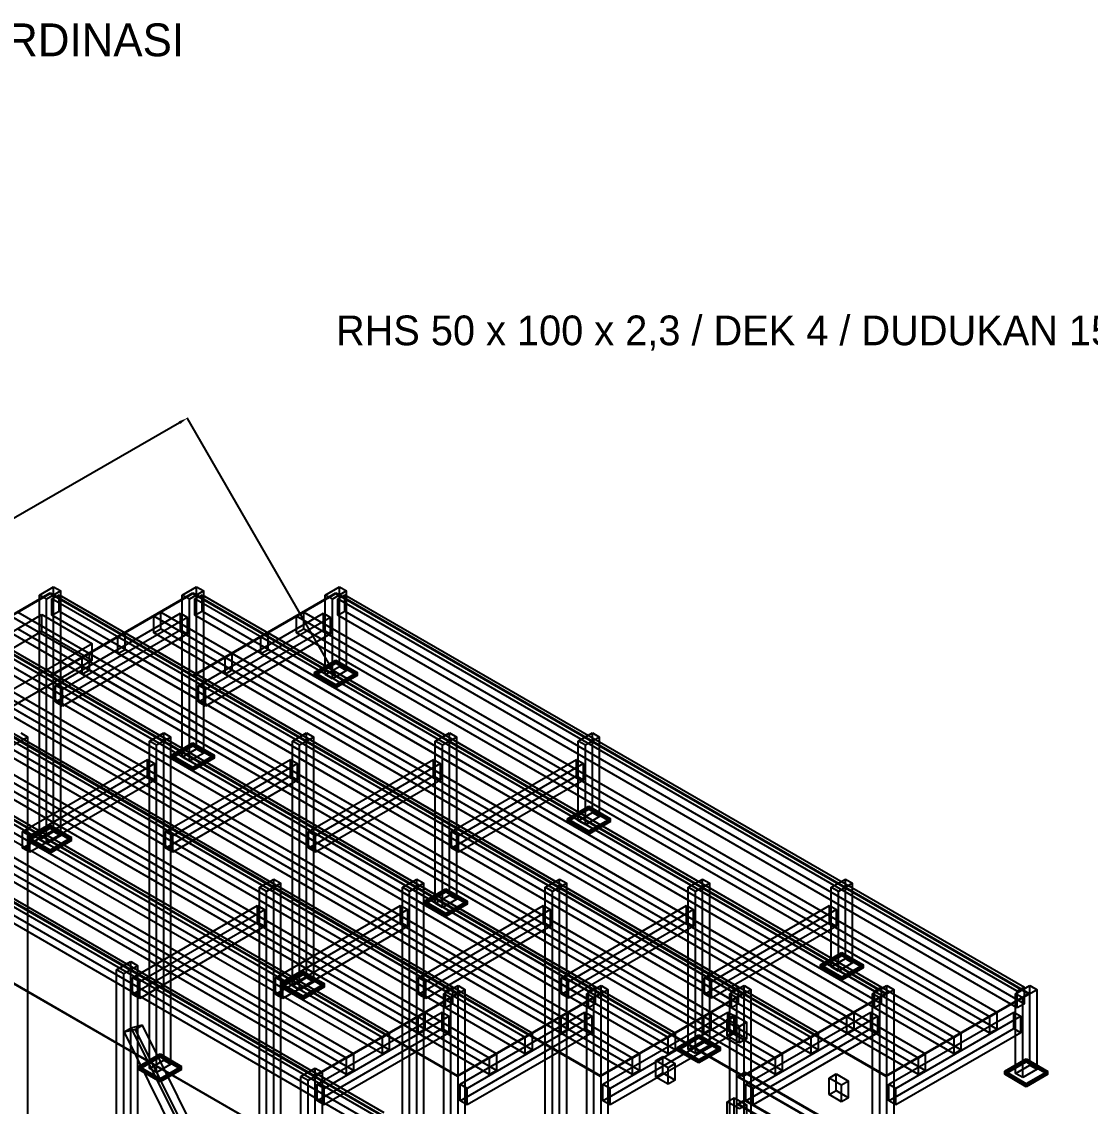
# Model space of a CAD drawing. Header units: millimetres. Extents: x -5230 to 17056, y -12562 to 3959.
# Drawn here: x -1904 to 4571, y -2609 to 3959 of the extents above; entities that cross this region are included whole.
import ezdxf

# ---------------------------------------------------------------- set-up
doc = ezdxf.new("R2010")
doc.units = ezdxf.units.MM
for name, color, linetype, true_color in [('balok', 7, 'Continuous', 0x333333), ('baseplate', 7, 'Continuous', 0x555555), ('bracing', 7, 'Continuous', 0x111111), ('dek', 7, 'Continuous', 0x444444), ('dim', 7, 'Continuous', 0x222222), ('kolom', 7, 'Continuous', 0x111111), ('stiffener', 7, 'Continuous', 0x666666)]:
    doc.layers.add(name, color=color, linetype=linetype, true_color=true_color)
doc.dimstyles.get("Standard").update_dxf_attribs({"dimtxt": 2.5, "dimasz": 2.5, "dimexe": 1.25, "dimexo": 0.625, "dimtad": 1, "dimcen": 2.5, "dimazin": 3, "dimtfac": 1, "dimtmove": 0, "dimatfit": 3})

msp = doc.modelspace()

# ---------------------------------------------------------------- linework, layer by layer
at = {"layer": 'balok'}
for p, q in [((664.23066, -1912.525), (-3452.73334, 464.475)), ((-3409.43334, 489.475), (707.53066, -1887.525)), ((-1720.73334, 464.485), (-1677.43334, 489.485)), ((2396.23066, -1912.515), (-1720.73334, 464.485)), ((-1720.73334, 364.485), (-1720.73334, 464.485)), ((-1677.43334, 489.485), (2439.53066, -1887.515)), ((-1677.43334, 389.485), (-1677.43334, 489.485)), ((-854.71602, 464.475), (-811.41602, 489.475)), ((3262.24798, -1912.525), (-854.71602, 464.475)), ((-854.71602, 364.475), (-854.71602, 464.475)), ((-811.41602, 489.475), (3305.54798, -1887.525)), ((-811.41602, 389.475), (-811.41602, 489.475)), ((11.27532, 464.47), (54.57532, 489.47)), ((4128.23932, -1912.53), (11.27532, 464.47)), ((11.27532, 364.47), (11.27532, 464.47)), ((54.57532, 489.47), (4171.53932, -1887.53)), ((54.57532, 389.47), (54.57532, 489.47)), ((1530.23932, -1912.52), (-2478.47468, 401.98)), ((-2435.17468, 426.98), (1573.53932, -1887.52)), ((664.23066, -2012.525), (-3452.73334, 364.475)), ((-3409.43334, 389.475), (707.53066, -1987.525)), ((-1720.73334, 364.485), (-1677.43334, 389.485)), ((2396.23066, -2012.515), (-1720.73334, 364.485)), ((-1677.43334, 389.485), (2439.53066, -1987.515)), ((-854.71602, 364.475), (-811.41602, 389.475)), ((3262.24798, -2012.525), (-854.71602, 364.475)), ((-811.41602, 389.475), (3305.54798, -1987.525)), ((11.27532, 364.47), (54.57532, 389.47)), ((4128.23932, -2012.53), (11.27532, 364.47)), ((54.57532, 389.47), (4171.53932, -1987.53)), ((1530.23932, -2012.52), (-2478.47468, 301.98)), ((-2435.17468, 326.98), (1573.53932, -1987.52)), ((-4308.42794, 8.425), (289.96278, -2646.535)), ((246.66278, -2671.535), (-4351.72794, -16.575)), ((246.66278, -2771.535), (-4351.72794, -116.575)), ((-4308.42794, -91.575), (289.96278, -2746.535)), ((707.53066, -1887.525), (664.23066, -1912.525)), ((707.53066, -1987.525), (707.53066, -1887.525)), ((1573.53932, -1887.52), (1530.23932, -1912.52)), ((1573.53932, -1987.52), (1573.53932, -1887.52)), ((2439.53066, -1887.515), (2396.23066, -1912.515)), ((2439.53066, -1987.515), (2439.53066, -1887.515)), ((3305.54798, -1887.525), (3262.24798, -1912.525)), ((3305.54798, -1987.525), (3305.54798, -1887.525)), ((4171.53932, -1887.53), (4128.23932, -1912.53)), ((4171.53932, -1987.53), (4171.53932, -1887.53)), ((664.23066, -2012.525), (664.23066, -1912.525)), ((1530.23932, -2012.52), (1530.23932, -1912.52)), ((2396.23066, -2012.515), (2396.23066, -1912.515)), ((3262.24798, -2012.525), (3262.24798, -1912.525)), ((4128.23932, -2012.53), (4128.23932, -1912.53)), ((707.53066, -1987.525), (664.23066, -2012.525)), ((1573.53932, -1987.52), (1530.23932, -2012.52)), ((2439.53066, -1987.515), (2396.23066, -2012.515)), ((3305.54798, -1987.525), (3262.24798, -2012.525)), ((4171.53932, -1987.53), (4128.23932, -2012.53)), ((2370.08612, -2081.62), (2413.38612, -2056.62)), ((2445.42812, -2125.12), (2370.08612, -2081.62)), ((2370.08612, -2181.62), (2370.08612, -2081.62)), ((2413.38612, -2056.62), (2488.72812, -2100.12)), ((2413.38612, -2156.62), (2413.38612, -2056.62)), ((2488.72812, -2100.12), (2445.42812, -2125.12)), ((2488.72812, -2200.12), (2488.72812, -2100.12)), ((2370.08612, -2181.62), (2413.38612, -2156.62)), ((2413.38612, -2156.62), (2488.72812, -2200.12)), ((2445.42812, -2225.12), (2445.42812, -2125.12)), ((2445.42812, -2225.12), (2370.08612, -2181.62)), ((2488.72812, -2200.12), (2445.42812, -2225.12)), ((1937.1987, -2331.555), (1980.4987, -2306.555)), ((2012.5407, -2375.055), (1937.1987, -2331.555)), ((1937.1987, -2431.555), (1937.1987, -2331.555)), ((1980.4987, -2306.555), (2055.8407, -2350.055)), ((1980.4987, -2406.555), (1980.4987, -2306.555)), ((2055.8407, -2350.055), (2012.5407, -2375.055)), ((2055.8407, -2450.055), (2055.8407, -2350.055)), ((1937.1987, -2431.555), (1980.4987, -2406.555)), ((1980.4987, -2406.555), (2055.8407, -2450.055)), ((2012.5407, -2475.055), (2012.5407, -2375.055)), ((2987.5701, -2438.135), (3030.8701, -2413.135)), ((3030.8701, -2413.135), (3106.2121, -2456.635)), ((3030.8701, -2513.135), (3030.8701, -2413.135)), ((2012.5407, -2475.055), (1937.1987, -2431.555)), ((2055.8407, -2450.055), (2012.5407, -2475.055)), ((3062.9121, -2481.635), (2987.5701, -2438.135)), ((2987.5701, -2538.135), (2987.5701, -2438.135)), ((3106.2121, -2456.635), (3062.9121, -2481.635)), ((3062.9121, -2581.635), (3062.9121, -2481.635)), ((3106.2121, -2556.635), (3106.2121, -2456.635)), ((2370.08612, -2581.62), (2413.38612, -2556.62)), ((2413.38612, -2556.62), (2488.72812, -2600.12)), ((2413.38612, -2656.62), (2413.38612, -2556.62)), ((2987.5701, -2538.135), (3030.8701, -2513.135)), ((3062.9121, -2581.635), (2987.5701, -2538.135)), ((3030.8701, -2513.135), (3106.2121, -2556.635)), ((3106.2121, -2556.635), (3062.9121, -2581.635)), ((2445.42812, -2625.12), (2370.08612, -2581.62)), ((2370.08612, -2681.62), (2370.08612, -2581.62)), ((2488.72812, -2600.12), (2445.42812, -2625.12)), ((2488.72812, -2700.12), (2488.72812, -2600.12))]:
    msp.add_line(p, q, dxfattribs=at)
at = {"layer": 'baseplate'}
for p, q in [((-129.91732, 18), (0, 93.01)), ((-129.91732, 10), (0, 85.01)), ((-129.91732, 0), (0, 75.01)), ((0, 93.01), (129.91732, 18)), ((0, 85.01), (0, 93.01)), ((0, 85.01), (129.91732, 10)), ((0, 75.01), (0, 85.01)), ((0, 75.01), (129.91732, 0)), ((0, -57.01), (-129.91732, 18)), ((-129.91732, 10), (-129.91732, 18)), ((0, -65.01), (-129.91732, 10)), ((-129.91732, 0), (-129.91732, 10)), ((0, -75.01), (-129.91732, 0)), ((129.91732, 18), (0, -57.01)), ((129.91732, 10), (0, -65.01)), ((129.91732, 0), (0, -75.01)), ((129.91732, 10), (129.91732, 18)), ((129.91732, 0), (129.91732, 10)), ((0, -65.01), (0, -57.01)), ((0, -75.01), (0, -65.01)), ((-995.90866, -481.995), (-865.99134, -406.985)), ((-995.90866, -489.995), (-865.99134, -414.985)), ((-995.90866, -499.995), (-865.99134, -424.985)), ((-865.99134, -406.985), (-736.07402, -481.995)), ((-865.99134, -414.985), (-865.99134, -406.985)), ((-865.99134, -414.985), (-736.07402, -489.995)), ((-865.99134, -424.985), (-865.99134, -414.985)), ((-865.99134, -424.985), (-736.07402, -499.995)), ((-865.99134, -557.005), (-995.90866, -481.995)), ((-995.90866, -489.995), (-995.90866, -481.995)), ((-865.99134, -565.005), (-995.90866, -489.995)), ((-995.90866, -499.995), (-995.90866, -489.995)), ((-865.99134, -575.005), (-995.90866, -499.995)), ((-736.07402, -481.995), (-865.99134, -557.005)), ((-736.07402, -489.995), (-865.99134, -565.005)), ((-736.07402, -499.995), (-865.99134, -575.005)), ((-736.07402, -489.995), (-736.07402, -481.995)), ((-736.07402, -499.995), (-736.07402, -489.995)), ((-865.99134, -565.005), (-865.99134, -557.005)), ((-865.99134, -575.005), (-865.99134, -565.005)), ((1402.90268, -867), (1532.82, -791.99)), ((1402.90268, -875), (1532.82, -799.99)), ((1402.90268, -885), (1532.82, -809.99)), ((1532.82, -791.99), (1662.74598, -867.005)), ((1532.82, -799.99), (1532.82, -791.99)), ((1532.82, -799.99), (1662.74598, -875.005)), ((1532.82, -809.99), (1532.82, -799.99)), ((1532.82, -809.99), (1662.74598, -885.005)), ((-1861.92598, -982.005), (-1732.00866, -906.995)), ((-1861.92598, -990.005), (-1732.00866, -914.995)), ((-1732.00866, -906.995), (-1602.09134, -982.005)), ((-1732.00866, -914.995), (-1732.00866, -906.995)), ((-1732.00866, -914.995), (-1602.09134, -990.005)), ((-1732.00866, -924.995), (-1732.00866, -914.995)), ((1532.82866, -942.015), (1402.90268, -867)), ((1402.90268, -875), (1402.90268, -867)), ((1532.82866, -950.015), (1402.90268, -875)), ((1402.90268, -885), (1402.90268, -875)), ((1532.82866, -960.015), (1402.90268, -885)), ((1662.74598, -867.005), (1532.82866, -942.015)), ((1662.74598, -875.005), (1532.82866, -950.015)), ((1662.74598, -885.005), (1532.82866, -960.015)), ((1662.74598, -875.005), (1662.74598, -867.005)), ((1662.74598, -885.005), (1662.74598, -875.005)), ((-1861.92598, -1000.005), (-1732.00866, -924.995)), ((-1732.00866, -1057.015), (-1861.92598, -982.005)), ((-1861.92598, -990.005), (-1861.92598, -982.005)), ((-1732.00866, -924.995), (-1602.09134, -1000.005)), ((-1602.09134, -982.005), (-1732.00866, -1057.015)), ((-1602.09134, -990.005), (-1602.09134, -982.005)), ((1532.82866, -950.015), (1532.82866, -942.015)), ((1532.82866, -960.015), (1532.82866, -950.015)), ((-1732.00866, -1065.015), (-1861.92598, -990.005)), ((-1861.92598, -1000.005), (-1861.92598, -990.005)), ((-1732.00866, -1075.015), (-1861.92598, -1000.005)), ((-1602.09134, -990.005), (-1732.00866, -1065.015)), ((-1602.09134, -1000.005), (-1732.00866, -1075.015)), ((-1602.09134, -1000.005), (-1602.09134, -990.005)), ((-1732.00866, -1065.015), (-1732.00866, -1057.015)), ((-1732.00866, -1075.015), (-1732.00866, -1065.015)), ((536.91134, -1366.995), (666.82866, -1291.985)), ((536.91134, -1374.995), (666.82866, -1299.985)), ((536.91134, -1384.995), (666.82866, -1309.985)), ((666.82866, -1291.985), (796.75464, -1367)), ((666.82866, -1299.985), (666.82866, -1291.985)), ((666.82866, -1299.985), (796.75464, -1375)), ((666.82866, -1309.985), (666.82866, -1299.985)), ((666.82866, -1309.985), (796.75464, -1385)), ((666.83732, -1442.01), (536.91134, -1366.995)), ((536.91134, -1374.995), (536.91134, -1366.995)), ((666.83732, -1450.01), (536.91134, -1374.995)), ((536.91134, -1384.995), (536.91134, -1374.995)), ((796.75464, -1367), (666.83732, -1442.01)), ((796.75464, -1375), (666.83732, -1450.01)), ((796.75464, -1375), (796.75464, -1367)), ((796.75464, -1385), (796.75464, -1375)), ((666.83732, -1460.01), (536.91134, -1384.995)), ((796.75464, -1385), (666.83732, -1460.01)), ((666.83732, -1450.01), (666.83732, -1442.01)), ((666.83732, -1460.01), (666.83732, -1450.01)), ((2935.73134, -1752.005), (3065.64866, -1676.995)), ((2935.73134, -1760.005), (3065.64866, -1684.995)), ((2935.73134, -1770.005), (3065.64866, -1694.995)), ((3065.64866, -1676.995), (3195.56598, -1752.005)), ((3065.64866, -1684.995), (3065.64866, -1676.995)), ((3065.64866, -1684.995), (3195.56598, -1760.005)), ((3065.64866, -1694.995), (3065.64866, -1684.995)), ((3065.64866, -1694.995), (3195.56598, -1770.005)), ((3065.64866, -1827.015), (2935.73134, -1752.005)), ((2935.73134, -1760.005), (2935.73134, -1752.005)), ((3065.64866, -1835.015), (2935.73134, -1760.005)), ((2935.73134, -1770.005), (2935.73134, -1760.005)), ((3065.64866, -1845.015), (2935.73134, -1770.005)), ((3195.56598, -1752.005), (3065.64866, -1827.015)), ((3195.56598, -1760.005), (3065.64866, -1835.015)), ((3195.56598, -1770.005), (3065.64866, -1845.015)), ((3195.56598, -1760.005), (3195.56598, -1752.005)), ((3195.56598, -1770.005), (3195.56598, -1760.005)), ((-329.10598, -1867.005), (-199.18866, -1791.995)), ((-329.10598, -1875.005), (-199.18866, -1799.995)), ((-329.10598, -1885.005), (-199.18866, -1809.995)), ((-199.18866, -1791.995), (-69.26268, -1867.01)), ((-199.18866, -1799.995), (-199.18866, -1791.995)), ((-199.18866, -1799.995), (-69.26268, -1875.01)), ((-199.18866, -1809.995), (-199.18866, -1799.995)), ((-199.18866, -1809.995), (-69.26268, -1885.01)), ((3065.64866, -1835.015), (3065.64866, -1827.015)), ((3065.64866, -1845.015), (3065.64866, -1835.015)), ((-199.18, -1942.02), (-329.10598, -1867.005)), ((-329.10598, -1875.005), (-329.10598, -1867.005)), ((-199.18, -1950.02), (-329.10598, -1875.005)), ((-329.10598, -1885.005), (-329.10598, -1875.005)), ((-199.18, -1960.02), (-329.10598, -1885.005)), ((-69.26268, -1867.01), (-199.18, -1942.02)), ((-69.26268, -1875.01), (-199.18, -1950.02)), ((-69.26268, -1885.01), (-199.18, -1960.02)), ((-69.26268, -1875.01), (-69.26268, -1867.01)), ((-69.26268, -1885.01), (-69.26268, -1875.01)), ((-199.18, -1950.02), (-199.18, -1942.02)), ((-199.18, -1960.02), (-199.18, -1950.02)), ((2069.74, -2252), (2199.65732, -2176.99)), ((2069.74, -2260), (2199.65732, -2184.99)), ((2069.74, -2270), (2199.65732, -2194.99)), ((2199.65732, -2176.99), (2329.57464, -2252)), ((2199.65732, -2184.99), (2199.65732, -2176.99)), ((2199.65732, -2184.99), (2329.57464, -2260)), ((2199.65732, -2194.99), (2199.65732, -2184.99)), ((2199.65732, -2194.99), (2329.57464, -2270)), ((-1195.09732, -2367), (-1065.17134, -2291.985)), ((-1065.17134, -2291.985), (-935.24536, -2367)), ((-1065.17134, -2299.985), (-1065.17134, -2291.985)), ((2199.65732, -2327.01), (2069.74, -2252)), ((2069.74, -2260), (2069.74, -2252)), ((2199.65732, -2335.01), (2069.74, -2260)), ((2069.74, -2270), (2069.74, -2260)), ((2199.65732, -2345.01), (2069.74, -2270)), ((2329.57464, -2252), (2199.65732, -2327.01)), ((2329.57464, -2260), (2199.65732, -2335.01)), ((2329.57464, -2270), (2199.65732, -2345.01)), ((2329.57464, -2260), (2329.57464, -2252)), ((2329.57464, -2270), (2329.57464, -2260)), ((-1195.09732, -2375), (-1065.17134, -2299.985)), ((-1195.09732, -2385), (-1065.17134, -2309.985)), ((-1065.17134, -2299.985), (-935.24536, -2375)), ((-1065.17134, -2309.985), (-1065.17134, -2299.985)), ((-1065.17134, -2309.985), (-935.24536, -2385)), ((2199.65732, -2335.01), (2199.65732, -2327.01)), ((2199.65732, -2345.01), (2199.65732, -2335.01)), ((4052.9233, -2397.035), (4182.84062, -2322.025)), ((4052.9233, -2405.035), (4182.84062, -2330.025)), ((4052.9233, -2415.035), (4182.84062, -2340.025)), ((4182.84062, -2322.025), (4312.7666, -2397.04)), ((4182.84062, -2330.025), (4182.84062, -2322.025)), ((4182.84062, -2330.025), (4312.7666, -2405.04)), ((4182.84062, -2340.025), (4182.84062, -2330.025)), ((4182.84062, -2340.025), (4312.7666, -2415.04)), ((-1065.17134, -2442.015), (-1195.09732, -2367)), ((-1195.09732, -2375), (-1195.09732, -2367)), ((-1065.17134, -2450.015), (-1195.09732, -2375)), ((-1195.09732, -2385), (-1195.09732, -2375)), ((-1065.17134, -2460.015), (-1195.09732, -2385)), ((-935.24536, -2367), (-1065.17134, -2442.015)), ((-935.24536, -2375), (-1065.17134, -2450.015)), ((-935.24536, -2385), (-1065.17134, -2460.015)), ((-935.24536, -2375), (-935.24536, -2367)), ((-935.24536, -2385), (-935.24536, -2375)), ((4182.84928, -2472.05), (4052.9233, -2397.035)), ((4052.9233, -2405.035), (4052.9233, -2397.035)), ((4182.84928, -2480.05), (4052.9233, -2405.035)), ((4052.9233, -2415.035), (4052.9233, -2405.035)), ((4182.84928, -2490.05), (4052.9233, -2415.035)), ((4312.7666, -2397.04), (4182.84928, -2472.05)), ((4312.7666, -2405.04), (4182.84928, -2480.05)), ((4312.7666, -2415.04), (4182.84928, -2490.05)), ((4312.7666, -2405.04), (4312.7666, -2397.04)), ((4312.7666, -2415.04), (4312.7666, -2405.04)), ((-1065.17134, -2450.015), (-1065.17134, -2442.015)), ((-1065.17134, -2460.015), (-1065.17134, -2450.015)), ((4182.84928, -2480.05), (4182.84928, -2472.05)), ((4182.84928, -2490.05), (4182.84928, -2480.05))]:
    msp.add_line(p, q, dxfattribs=at)
at = {"layer": 'bracing'}
for p, q in [((-1240.3718, -2135.53), (-1283.6718, -2160.53)), ((-1214.6949, -2143.315), (-1283.6718, -2160.53)), ((-1283.6718, -2160.53), (123.15386, -4992.895)), ((-1171.3949, -2118.315), (-1240.3718, -2135.53)), ((-1240.3718, -2135.53), (166.45386, -4967.895)), ((-1171.3949, -2118.315), (-1214.6949, -2143.315)), ((192.13942, -4974.735), (-1214.6949, -2143.315)), ((235.43942, -4949.735), (-1171.3949, -2118.315))]:
    msp.add_line(p, q, dxfattribs=at)
at = {"layer": 'dek'}
for p, q in [((-3464.00866, 499.995), (736.12598, -1925.025)), ((-3464.00866, 495.995), (736.12598, -1929.025)), ((-2598, 500.01), (1602.13464, -1925.01)), ((-2598, 0.01), (-1732.00866, 500.005)), ((-2598, 496.01), (1602.13464, -1929.01)), ((-2598, -3.99), (-1732.00866, 496.005)), ((-1732.00866, 500.005), (2468.12598, -1925.015)), ((-1732.00866, 496.005), (-1732.00866, 500.005)), ((-1732.00866, 496.005), (2468.12598, -1929.015)), ((-1731.98268, 0), (-865.99134, 499.995)), ((-1731.98268, -4), (-865.99134, 495.995)), ((-865.99134, 499.995), (3334.1433, -1925.025)), ((-865.99134, 495.995), (-865.99134, 499.995)), ((-865.99134, -0.005), (0, 499.99)), ((-865.99134, 495.995), (3334.1433, -1929.025)), ((-865.99134, -4.005), (0, 495.99)), ((0, 499.99), (4200.13464, -1925.03)), ((0, 495.99), (0, 499.99)), ((0, 495.99), (4200.13464, -1929.03)), ((-4330, 0), (10998.20866, -8850.005)), ((-129.86536, -2425.02), (-4330, 0)), ((736.12598, -2425.015), (-3464.00866, 0.005)), ((1602.13464, -2425.01), (-2598, 0.01)), ((2468.15196, -2425.02), (-1731.98268, 0)), ((-1731.98268, -4), (-1731.98268, 0)), ((-4330, -4), (10998.20866, -8854.005)), ((-129.86536, -2429.02), (-4330, -4)), ((736.12598, -2429.015), (-3464.00866, -3.995)), ((1602.13464, -2429.01), (-2598, -3.99)), ((2468.15196, -2429.02), (-1731.98268, -4)), ((3334.1433, -2425.025), (-865.99134, -0.005)), ((-865.99134, -4.005), (-865.99134, -0.005)), ((3334.1433, -2429.025), (-865.99134, -4.005)), ((10572.128, -9096.01), (-4756.08066, -246.005)), ((10572.128, -9100.01), (-4756.08066, -250.005)), ((736.12598, -1925.025), (-129.86536, -2425.02)), ((736.12598, -1929.025), (-129.86536, -2429.02)), ((1602.13464, -1925.01), (736.12598, -2425.015)), ((736.12598, -1929.025), (736.12598, -1925.025)), ((1602.13464, -1929.01), (736.12598, -2429.015)), ((1602.13464, -1929.01), (1602.13464, -1925.01)), ((2468.12598, -1925.015), (1602.13464, -2425.01)), ((2468.12598, -1929.015), (1602.13464, -2429.01)), ((2468.12598, -1929.015), (2468.12598, -1925.015)), ((3334.1433, -1925.025), (2468.15196, -2425.02)), ((3334.1433, -1929.025), (2468.15196, -2429.02)), ((3334.1433, -1929.025), (3334.1433, -1925.025)), ((4200.13464, -1925.03), (3334.1433, -2425.025)), ((4200.13464, -1929.03), (3334.1433, -2429.025)), ((4200.13464, -1929.03), (4200.13464, -1925.03)), ((-129.86536, -2429.02), (-129.86536, -2425.02)), ((736.12598, -2429.015), (736.12598, -2425.015)), ((1602.13464, -2429.01), (1602.13464, -2425.01)), ((2435.09674, -2427.425), (2478.38808, -2402.43)), ((2435.09674, -2431.425), (2478.38808, -2406.43)), ((3041.3054, -2777.43), (2435.09674, -2427.425)), ((2435.09674, -2431.425), (2435.09674, -2427.425)), ((2468.15196, -2429.02), (2468.15196, -2425.02)), ((2478.38808, -2402.43), (3084.59674, -2752.435)), ((2478.38808, -2406.43), (2478.38808, -2402.43)), ((2478.38808, -2406.43), (3084.59674, -2756.435)), ((3334.1433, -2429.025), (3334.1433, -2425.025)), ((3041.3054, -2781.43), (2435.09674, -2431.425)), ((2435.09674, -2594.095), (2478.38808, -2569.1)), ((2435.09674, -2598.095), (2478.38808, -2573.1)), ((3041.3054, -2944.1), (2435.09674, -2594.095)), ((2435.09674, -2598.095), (2435.09674, -2594.095)), ((3041.3054, -2948.1), (2435.09674, -2598.095)), ((2478.38808, -2569.1), (3084.59674, -2919.105)), ((2478.38808, -2573.1), (2478.38808, -2569.1)), ((2478.38808, -2573.1), (3084.59674, -2923.105))]:
    msp.add_line(p, q, dxfattribs=at)
at = {"layer": 'kolom'}
for p, q in [((-1796.95866, 487.495), (-1710.35866, 537.495)), ((-1710.35866, 537.495), (-1667.05866, 512.495)), ((-1710.35866, -944.505), (-1710.35866, 537.495)), ((-930.94134, 487.515), (-844.34134, 537.515)), ((-844.34134, 537.515), (-801.04134, 512.515)), ((-844.34134, -444.495), (-844.34134, 537.515)), ((-64.95, 487.51), (21.65, 537.51)), ((21.65, 537.51), (64.95, 512.51)), ((21.65, 55.5), (21.65, 537.51)), ((-1753.65866, 462.495), (-1796.95866, 487.495)), ((-1796.95866, -994.505), (-1796.95866, 487.495)), ((-1667.05866, 512.495), (-1753.65866, 462.495)), ((-1753.65866, -1019.505), (-1753.65866, 462.495)), ((-1667.05866, -969.505), (-1667.05866, 512.495)), ((-887.64134, 462.515), (-930.94134, 487.515)), ((-930.94134, -494.495), (-930.94134, 487.515)), ((-801.04134, 512.515), (-887.64134, 462.515)), ((-887.64134, -519.495), (-887.64134, 462.515)), ((-801.04134, -469.495), (-801.04134, 512.515)), ((-21.65, 462.51), (-64.95, 487.51)), ((-64.95, 5.5), (-64.95, 487.51)), ((64.95, 512.51), (-21.65, 462.51)), ((-21.65, -19.5), (-21.65, 462.51)), ((64.95, 30.5), (64.95, 512.51)), ((-64.95, 5.5), (21.65, 55.5)), ((-21.65, -19.5), (-64.95, 5.5)), ((64.95, 30.5), (-21.65, -19.5)), ((21.65, 55.5), (64.95, 30.5)), ((-1866.23866, -372.515), (-1952.83866, -422.515)), ((-1909.53866, -347.515), (-1866.23866, -372.515)), ((-1866.23866, -2854.505), (-1866.23866, -372.515)), ((-1130.13, -397.51), (-1043.53, -347.51)), ((-1000.23, -372.51), (-1086.83, -422.51)), ((-1043.53, -347.51), (-1000.23, -372.51)), ((-1043.53, -2329.5), (-1043.53, -347.51)), ((-1000.23, -2354.5), (-1000.23, -372.51)), ((-264.13866, -397.505), (-177.53866, -347.505)), ((-134.23866, -372.505), (-220.83866, -422.505)), ((-177.53866, -347.505), (-134.23866, -372.505)), ((-177.53866, -1829.505), (-177.53866, -347.505)), ((-134.23866, -1854.505), (-134.23866, -372.505)), ((601.87866, -397.485), (688.47866, -347.485)), ((731.77866, -372.485), (645.17866, -422.485)), ((688.47866, -347.485), (731.77866, -372.485)), ((688.47866, -1329.495), (688.47866, -347.485)), ((731.77866, -1354.495), (731.77866, -372.485)), ((1467.87, -397.49), (1554.47, -347.49)), ((1597.77, -372.49), (1511.17, -422.49)), ((1554.47, -347.49), (1597.77, -372.49)), ((1554.47, -829.5), (1554.47, -347.49)), ((1597.77, -854.5), (1597.77, -372.49)), ((-1086.83, -422.51), (-1130.13, -397.51)), ((-1130.13, -2379.5), (-1130.13, -397.51)), ((-1086.83, -2404.5), (-1086.83, -422.51)), ((-930.94134, -494.495), (-844.34134, -444.495)), ((-844.34134, -444.495), (-801.04134, -469.495)), ((-220.83866, -422.505), (-264.13866, -397.505)), ((-264.13866, -1879.505), (-264.13866, -397.505)), ((-220.83866, -1904.505), (-220.83866, -422.505)), ((645.17866, -422.485), (601.87866, -397.485)), ((601.87866, -1379.495), (601.87866, -397.485)), ((645.17866, -1404.495), (645.17866, -422.485)), ((1511.17, -422.49), (1467.87, -397.49)), ((1467.87, -879.5), (1467.87, -397.49)), ((1511.17, -904.5), (1511.17, -422.49)), ((-887.64134, -519.495), (-930.94134, -494.495)), ((-801.04134, -469.495), (-887.64134, -519.495)), ((1467.87, -879.5), (1554.47, -829.5)), ((1554.47, -829.5), (1597.77, -854.5)), ((1511.17, -904.5), (1467.87, -879.5)), ((1597.77, -854.5), (1511.17, -904.5)), ((-1796.95866, -994.505), (-1710.35866, -944.505)), ((-1667.05866, -969.505), (-1753.65866, -1019.505)), ((-1710.35866, -944.505), (-1667.05866, -969.505)), ((-1753.65866, -1019.505), (-1796.95866, -994.505)), ((-463.31, -1282.52), (-376.71, -1232.52)), ((-376.71, -1232.52), (-333.41, -1257.52)), ((-376.71, -3714.51), (-376.71, -1232.52)), ((402.69866, -1282.515), (489.29866, -1232.515)), ((489.29866, -1232.515), (532.59866, -1257.515)), ((489.29866, -3214.505), (489.29866, -1232.515)), ((1268.69, -1282.51), (1355.29, -1232.51)), ((1355.29, -1232.51), (1398.59, -1257.51)), ((1355.29, -2714.51), (1355.29, -1232.51)), ((2134.70732, -1282.49), (2221.30732, -1232.49)), ((2221.30732, -1232.49), (2264.60732, -1257.49)), ((2221.30732, -2214.5), (2221.30732, -1232.49)), ((3000.69866, -1282.495), (3087.29866, -1232.495)), ((3087.29866, -1232.495), (3130.59866, -1257.495)), ((3087.29866, -1714.505), (3087.29866, -1232.495)), ((-420.01, -1307.52), (-463.31, -1282.52)), ((-463.31, -3764.51), (-463.31, -1282.52)), ((-333.41, -1257.52), (-420.01, -1307.52)), ((-420.01, -3789.51), (-420.01, -1307.52)), ((-333.41, -3739.51), (-333.41, -1257.52)), ((445.99866, -1307.515), (402.69866, -1282.515)), ((402.69866, -3264.505), (402.69866, -1282.515)), ((532.59866, -1257.515), (445.99866, -1307.515)), ((445.99866, -3289.505), (445.99866, -1307.515)), ((532.59866, -3239.505), (532.59866, -1257.515)), ((1311.99, -1307.51), (1268.69, -1282.51)), ((1268.69, -2764.51), (1268.69, -1282.51)), ((1398.59, -1257.51), (1311.99, -1307.51)), ((1311.99, -2789.51), (1311.99, -1307.51)), ((1398.59, -2739.51), (1398.59, -1257.51)), ((2178.00732, -1307.49), (2134.70732, -1282.49)), ((2134.70732, -2264.5), (2134.70732, -1282.49)), ((2264.60732, -1257.49), (2178.00732, -1307.49)), ((2178.00732, -2289.5), (2178.00732, -1307.49)), ((2264.60732, -2239.5), (2264.60732, -1257.49)), ((3043.99866, -1307.495), (3000.69866, -1282.495)), ((3000.69866, -1764.505), (3000.69866, -1282.495)), ((3130.59866, -1257.495), (3043.99866, -1307.495)), ((3043.99866, -1789.505), (3043.99866, -1307.495)), ((3130.59866, -1739.505), (3130.59866, -1257.495)), ((601.87866, -1379.495), (688.47866, -1329.495)), ((731.77866, -1354.495), (645.17866, -1404.495)), ((688.47866, -1329.495), (731.77866, -1354.495)), ((645.17866, -1404.495), (601.87866, -1379.495)), ((-1329.30134, -1782.515), (-1242.70134, -1732.515)), ((-1199.40134, -1757.515), (-1286.00134, -1807.515)), ((-1242.70134, -1732.515), (-1199.40134, -1757.515)), ((-1242.70134, -4214.505), (-1242.70134, -1732.515)), ((-1199.40134, -4239.505), (-1199.40134, -1757.515)), ((3000.69866, -1764.505), (3087.29866, -1714.505)), ((3043.99866, -1789.505), (3000.69866, -1764.505)), ((3130.59866, -1739.505), (3043.99866, -1789.505)), ((3087.29866, -1714.505), (3130.59866, -1739.505)), ((-1286.00134, -1807.515), (-1329.30134, -1782.515)), ((-1329.30134, -4264.505), (-1329.30134, -1782.515)), ((-1286.00134, -4289.505), (-1286.00134, -1807.515)), ((-264.13866, -1879.505), (-177.53866, -1829.505)), ((-177.53866, -1829.505), (-134.23866, -1854.505)), ((-220.83866, -1904.505), (-264.13866, -1879.505)), ((-134.23866, -1854.505), (-220.83866, -1904.505)), ((653.85598, -1927.535), (740.45598, -1877.535)), ((783.75598, -1902.535), (697.15598, -1952.535)), ((740.45598, -1877.535), (783.75598, -1902.535)), ((740.45598, -4359.525), (740.45598, -1877.535)), ((783.75598, -4384.525), (783.75598, -1902.535)), ((1519.86464, -1927.53), (1606.46464, -1877.53)), ((1649.76464, -1902.53), (1563.16464, -1952.53)), ((1606.46464, -1877.53), (1649.76464, -1902.53)), ((1606.46464, -3859.52), (1606.46464, -1877.53)), ((1649.76464, -3884.52), (1649.76464, -1902.53)), ((2385.85598, -1927.525), (2472.45598, -1877.525)), ((2515.75598, -1902.525), (2429.15598, -1952.525)), ((2472.45598, -1877.525), (2515.75598, -1902.525)), ((2472.45598, -3359.525), (2472.45598, -1877.525)), ((2515.75598, -3384.525), (2515.75598, -1902.525)), ((3251.8733, -1927.505), (3338.4733, -1877.505)), ((3381.7733, -1902.505), (3295.1733, -1952.505)), ((3338.4733, -1877.505), (3381.7733, -1902.505)), ((3338.4733, -2859.515), (3338.4733, -1877.505)), ((3381.7733, -2884.515), (3381.7733, -1902.505)), ((4117.86464, -1927.51), (4204.46464, -1877.51)), ((4247.76464, -1902.51), (4161.16464, -1952.51)), ((4204.46464, -1877.51), (4247.76464, -1902.51)), ((4204.46464, -2359.52), (4204.46464, -1877.51)), ((4247.76464, -2384.52), (4247.76464, -1902.51)), ((697.15598, -1952.535), (653.85598, -1927.535)), ((653.85598, -4409.525), (653.85598, -1927.535)), ((697.15598, -4434.525), (697.15598, -1952.535)), ((1563.16464, -1952.53), (1519.86464, -1927.53)), ((1519.86464, -3909.52), (1519.86464, -1927.53)), ((1563.16464, -3934.52), (1563.16464, -1952.53)), ((2429.15598, -1952.525), (2385.85598, -1927.525)), ((2385.85598, -3409.525), (2385.85598, -1927.525)), ((2429.15598, -3434.525), (2429.15598, -1952.525)), ((3295.1733, -1952.505), (3251.8733, -1927.505)), ((3251.8733, -2909.515), (3251.8733, -1927.505)), ((3295.1733, -2934.515), (3295.1733, -1952.505)), ((4161.16464, -1952.51), (4117.86464, -1927.51)), ((4117.86464, -2409.52), (4117.86464, -1927.51)), ((4161.16464, -2434.52), (4161.16464, -1952.51)), ((2134.70732, -2264.5), (2221.30732, -2214.5)), ((2221.30732, -2214.5), (2264.60732, -2239.5)), ((2178.00732, -2289.5), (2134.70732, -2264.5)), ((2264.60732, -2239.5), (2178.00732, -2289.5)), ((-1130.13, -2379.5), (-1043.53, -2329.5)), ((-1000.23, -2354.5), (-1086.83, -2404.5)), ((-1043.53, -2329.5), (-1000.23, -2354.5)), ((4117.86464, -2409.52), (4204.46464, -2359.52)), ((4204.46464, -2359.52), (4247.76464, -2384.52)), ((-1086.83, -2404.5), (-1130.13, -2379.5)), ((-211.9968, -2427.61), (-125.3968, -2377.61)), ((-168.6968, -2452.61), (-211.9968, -2427.61)), ((-211.9968, -4909.6), (-211.9968, -2427.61)), ((-82.0968, -2402.61), (-168.6968, -2452.61)), ((-125.3968, -2377.61), (-82.0968, -2402.61)), ((-125.3968, -4859.6), (-125.3968, -2377.61)), ((-82.0968, -4884.6), (-82.0968, -2402.61)), ((4161.16464, -2434.52), (4117.86464, -2409.52)), ((4247.76464, -2384.52), (4161.16464, -2434.52)), ((-168.6968, -4934.6), (-168.6968, -2452.61))]:
    msp.add_line(p, q, dxfattribs=at)
at = {"layer": 'stiffener'}
for p, q in [((497.95866, -2066.525), (-3702.14134, 358.475)), ((-3658.84134, 383.475), (541.25866, -2041.525)), ((1363.97598, -2066.515), (-2836.12402, 358.485)), ((-2792.82402, 383.485), (1407.27598, -2041.515)), ((-2550.25742, -75.415), (-1781.50922, 368.435)), ((2229.96732, -2066.54), (-1970.13268, 358.46)), ((-1926.83268, 383.46), (2273.26732, -2041.54)), ((-1781.50922, 368.435), (-1476.59062, 192.385)), ((-1781.50922, 268.435), (-1781.50922, 368.435)), ((-1699.02272, -59.99), (-942.13872, 377.01)), ((-898.83872, 352.01), (-1655.72272, -84.99)), ((-1104.11536, 358.48), (-1060.81536, 383.48)), ((3095.98464, -2066.52), (-1104.11536, 358.48)), ((-1104.11536, 258.48), (-1104.11536, 358.48)), ((-1060.81536, 383.48), (3139.28464, -2041.52)), ((-1060.81536, 283.48), (-1060.81536, 383.48)), ((-942.13872, 377.01), (-898.83872, 352.01)), ((-942.13872, 277.01), (-942.13872, 377.01)), ((-898.83872, 252.01), (-898.83872, 352.01)), ((-832.97942, -59.965), (-76.09542, 377.035)), ((-32.79542, 352.035), (-789.67942, -84.965)), ((-238.13268, 358.47), (-194.83268, 383.47)), ((3961.96732, -2066.53), (-238.13268, 358.47)), ((-238.13268, 258.47), (-238.13268, 358.47)), ((-194.83268, 383.47), (4005.26732, -2041.53)), ((-194.83268, 283.47), (-194.83268, 383.47)), ((-76.09542, 377.035), (-32.79542, 352.035)), ((-76.09542, 277.035), (-76.09542, 377.035)), ((-32.79542, 252.035), (-32.79542, 352.035)), ((-3658.84134, 283.475), (541.25866, -2141.525)), ((-2792.82402, 283.485), (1407.27598, -2141.515)), ((-2550.25742, -175.415), (-1781.50922, 268.435)), ((-1926.83268, 283.46), (2273.26732, -2141.54)), ((-1781.50922, 268.435), (-1476.59062, 92.385)), ((-1699.02272, -159.99), (-942.13872, 277.01)), ((-1104.11536, 258.48), (-1060.81536, 283.48)), ((-1060.81536, 283.48), (3139.28464, -2141.52)), ((-942.13872, 277.01), (-898.83872, 252.01)), ((-832.97942, -159.965), (-76.09542, 277.035)), ((-238.13268, 258.47), (-194.83268, 283.47)), ((-194.83268, 283.47), (4005.26732, -2141.53)), ((-76.09542, 277.035), (-32.79542, 252.035)), ((281.45866, -2191.525), (-3918.64134, 233.475)), ((-3875.34134, 258.475), (324.75866, -2166.525)), ((497.95866, -2166.525), (-3702.14134, 258.475)), ((1147.47598, -2191.515), (-3052.62402, 233.485)), ((-3009.32402, 258.485), (1190.77598, -2166.515)), ((1363.97598, -2166.515), (-2836.12402, 258.485)), ((2013.46732, -2191.54), (-2186.63268, 233.46)), ((-2143.33268, 258.46), (2056.76732, -2166.54)), ((2229.96732, -2166.54), (-1970.13268, 258.46)), ((-898.83872, 252.01), (-1655.72272, -184.99)), ((-1320.61536, 233.48), (-1277.31536, 258.48)), ((2879.48464, -2191.52), (-1320.61536, 233.48)), ((-1320.61536, 133.48), (-1320.61536, 233.48)), ((-1277.31536, 258.48), (2922.78464, -2166.52)), ((-1277.31536, 158.48), (-1277.31536, 258.48)), ((3095.98464, -2166.52), (-1104.11536, 258.48)), ((-32.79542, 252.035), (-789.67942, -184.965)), ((-454.63268, 233.47), (-411.33268, 258.47)), ((3745.46732, -2191.53), (-454.63268, 233.47)), ((-454.63268, 133.47), (-454.63268, 233.47)), ((-411.33268, 258.47), (3788.76732, -2166.53)), ((-411.33268, 158.47), (-411.33268, 258.47)), ((3961.96732, -2166.53), (-238.13268, 258.47)), ((-4091.84134, 133.475), (108.25866, -2291.525)), ((281.45866, -2291.525), (-3918.64134, 133.475)), ((-3875.34134, 158.475), (324.75866, -2266.525)), ((-3225.82402, 133.485), (974.27598, -2291.515)), ((1147.47598, -2291.515), (-3052.62402, 133.485)), ((-3009.32402, 158.485), (1190.77598, -2266.515)), ((-1476.59062, 192.385), (-2245.33882, -251.465)), ((2013.46732, -2291.54), (-2186.63268, 133.46)), ((-2143.33268, 158.46), (2056.76732, -2266.54)), ((-1537.11536, 108.48), (-1493.81536, 133.48)), ((-1493.81536, 133.48), (2706.28464, -2291.52)), ((-1493.81536, 33.48), (-1493.81536, 133.48)), ((-1476.59062, 92.385), (-1476.59062, 192.385)), ((-1320.61536, 133.48), (-1277.31536, 158.48)), ((2879.48464, -2291.52), (-1320.61536, 133.48)), ((-1277.31536, 158.48), (2922.78464, -2266.52)), ((-671.13268, 108.47), (-627.83268, 133.47)), ((-627.83268, 133.47), (3572.26732, -2291.53)), ((-627.83268, 33.47), (-627.83268, 133.47)), ((-454.63268, 133.47), (-411.33268, 158.47)), ((3745.46732, -2291.53), (-454.63268, 133.47)), ((-411.33268, 158.47), (3788.76732, -2266.53)), ((64.95866, -2316.525), (-4135.14134, 108.475)), ((930.97598, -2316.515), (-3269.12402, 108.485)), ((-1476.59062, 92.385), (-2245.33882, -351.465)), ((2662.98464, -2316.52), (-1537.11536, 108.48)), ((-1537.11536, 8.48), (-1537.11536, 108.48)), ((3528.96732, -2316.53), (-671.13268, 108.47)), ((-671.13268, 8.47), (-671.13268, 108.47)), ((64.95866, -2416.525), (-4135.14134, 8.475)), ((-4091.84134, 33.475), (108.25866, -2391.525)), ((930.97598, -2416.515), (-3269.12402, 8.485)), ((-3225.82402, 33.485), (974.27598, -2391.515)), ((1796.96732, -2316.54), (-2229.06668, 7.96)), ((-2185.76668, 32.96), (1840.26732, -2291.54)), ((-1537.11536, 8.48), (-1493.81536, 33.48)), ((2662.98464, -2416.52), (-1537.11536, 8.48)), ((-1493.81536, 33.48), (2706.28464, -2391.52)), ((-671.13268, 8.47), (-627.83268, 33.47)), ((3528.96732, -2416.53), (-671.13268, 8.47)), ((-627.83268, 33.47), (3572.26732, -2391.53)), ((-1655.72272, -84.99), (-1699.02272, -59.99)), ((-1699.02272, -159.99), (-1699.02272, -59.99)), ((-789.67942, -84.965), (-832.97942, -59.965)), ((-832.97942, -159.965), (-832.97942, -59.965)), ((1796.96732, -2416.54), (-2229.06668, -92.04)), ((-2185.76668, -67.04), (1840.26732, -2391.54)), ((-1655.72272, -184.99), (-1655.72272, -84.99)), ((-789.67942, -184.965), (-789.67942, -84.965)), ((-1655.72272, -184.99), (-1699.02272, -159.99)), ((-789.67942, -184.965), (-832.97942, -159.965)), ((-1898.3153, -945.025), (-1141.4313, -508.025)), ((-1141.4313, -508.025), (-1098.1313, -533.025)), ((-1141.4313, -608.025), (-1141.4313, -508.025)), ((-1032.272, -945), (-275.388, -508)), ((-275.388, -508), (-232.088, -533)), ((-275.388, -608), (-275.388, -508)), ((-166.2287, -944.975), (590.6553, -507.975)), ((590.6553, -507.975), (633.9553, -532.975)), ((590.6553, -607.975), (590.6553, -507.975)), ((699.8146, -944.95), (1456.6986, -507.95)), ((1456.6986, -507.95), (1499.9986, -532.95)), ((1456.6986, -607.95), (1456.6986, -507.95)), ((-1098.1313, -533.025), (-1855.0153, -970.025)), ((-1098.1313, -633.025), (-1098.1313, -533.025)), ((-232.088, -533), (-988.972, -970)), ((-232.088, -633), (-232.088, -533)), ((633.9553, -532.975), (-122.9287, -969.975)), ((633.9553, -632.975), (633.9553, -532.975)), ((1499.9986, -532.95), (743.1146, -969.95)), ((1499.9986, -632.95), (1499.9986, -532.95)), ((-1898.3153, -1045.025), (-1141.4313, -608.025)), ((-1098.1313, -633.025), (-1855.0153, -1070.025)), ((-1141.4313, -608.025), (-1098.1313, -633.025)), ((-1032.272, -1045), (-275.388, -608)), ((-232.088, -633), (-988.972, -1070)), ((-275.388, -608), (-232.088, -633)), ((-166.2287, -1044.975), (590.6553, -607.975)), ((633.9553, -632.975), (-122.9287, -1069.975)), ((590.6553, -607.975), (633.9553, -632.975)), ((699.8146, -1044.95), (1456.6986, -607.95)), ((1499.9986, -632.95), (743.1146, -1069.95)), ((1456.6986, -607.95), (1499.9986, -632.95)), ((-1855.0153, -970.025), (-1898.3153, -945.025)), ((-1898.3153, -1045.025), (-1898.3153, -945.025)), ((-1855.0153, -1070.025), (-1855.0153, -970.025)), ((-988.972, -970), (-1032.272, -945)), ((-1032.272, -1045), (-1032.272, -945)), ((-988.972, -1070), (-988.972, -970)), ((-122.9287, -969.975), (-166.2287, -944.975)), ((-166.2287, -1044.975), (-166.2287, -944.975)), ((-122.9287, -1069.975), (-122.9287, -969.975)), ((743.1146, -969.95), (699.8146, -944.95)), ((699.8146, -1044.95), (699.8146, -944.95)), ((743.1146, -1069.95), (743.1146, -969.95)), ((-1855.0153, -1070.025), (-1898.3153, -1045.025)), ((-988.972, -1070), (-1032.272, -1045)), ((-122.9287, -1069.975), (-166.2287, -1044.975)), ((743.1146, -1069.95), (699.8146, -1044.95)), ((-1231.55592, -1830.04), (-474.67192, -1393.04)), ((-431.37192, -1418.04), (-1188.25592, -1855.04)), ((-474.67192, -1393.04), (-431.37192, -1418.04)), ((-474.67192, -1493.04), (-474.67192, -1393.04)), ((-431.37192, -1518.04), (-431.37192, -1418.04)), ((-365.51262, -1830.015), (391.37138, -1393.015)), ((434.67138, -1418.015), (-322.21262, -1855.015)), ((391.37138, -1393.015), (434.67138, -1418.015)), ((391.37138, -1493.015), (391.37138, -1393.015)), ((434.67138, -1518.015), (434.67138, -1418.015)), ((500.53068, -1829.99), (1257.41468, -1392.99)), ((1300.71468, -1417.99), (543.83068, -1854.99)), ((1257.41468, -1392.99), (1300.71468, -1417.99)), ((1257.41468, -1492.99), (1257.41468, -1392.99)), ((1300.71468, -1517.99), (1300.71468, -1417.99)), ((1366.57398, -1829.965), (2123.45798, -1392.965)), ((2166.75798, -1417.965), (1409.87398, -1854.965)), ((2123.45798, -1392.965), (2166.75798, -1417.965)), ((2123.45798, -1492.965), (2123.45798, -1392.965)), ((2166.75798, -1517.965), (2166.75798, -1417.965)), ((2232.61728, -1829.94), (2989.50128, -1392.94)), ((3032.80128, -1417.94), (2275.91728, -1854.94)), ((2989.50128, -1392.94), (3032.80128, -1417.94)), ((2989.50128, -1492.94), (2989.50128, -1392.94)), ((3032.80128, -1517.94), (3032.80128, -1417.94)), ((-1231.55592, -1930.04), (-474.67192, -1493.04)), ((-474.67192, -1493.04), (-431.37192, -1518.04)), ((-365.51262, -1930.015), (391.37138, -1493.015)), ((391.37138, -1493.015), (434.67138, -1518.015)), ((500.53068, -1929.99), (1257.41468, -1492.99)), ((1257.41468, -1492.99), (1300.71468, -1517.99)), ((1366.57398, -1929.965), (2123.45798, -1492.965)), ((2123.45798, -1492.965), (2166.75798, -1517.965)), ((2232.61728, -1929.94), (2989.50128, -1492.94)), ((2989.50128, -1492.94), (3032.80128, -1517.94)), ((-431.37192, -1518.04), (-1188.25592, -1955.04)), ((434.67138, -1518.015), (-322.21262, -1955.015)), ((1300.71468, -1517.99), (543.83068, -1954.99)), ((2166.75798, -1517.965), (1409.87398, -1954.965)), ((3032.80128, -1517.94), (2275.91728, -1954.94)), ((-1188.25592, -1855.04), (-1231.55592, -1830.04)), ((-1231.55592, -1930.04), (-1231.55592, -1830.04)), ((-322.21262, -1855.015), (-365.51262, -1830.015)), ((-365.51262, -1930.015), (-365.51262, -1830.015)), ((543.83068, -1854.99), (500.53068, -1829.99)), ((500.53068, -1929.99), (500.53068, -1829.99)), ((1409.87398, -1854.965), (1366.57398, -1829.965)), ((1366.57398, -1929.965), (1366.57398, -1829.965)), ((2275.91728, -1854.94), (2232.61728, -1829.94)), ((2232.61728, -1929.94), (2232.61728, -1829.94)), ((-1188.25592, -1955.04), (-1188.25592, -1855.04)), ((-322.21262, -1955.015), (-322.21262, -1855.015)), ((543.83068, -1954.99), (543.83068, -1854.99)), ((1409.87398, -1954.965), (1409.87398, -1854.965)), ((2275.91728, -1954.94), (2275.91728, -1854.94)), ((-1188.25592, -1955.04), (-1231.55592, -1930.04)), ((-322.21262, -1955.015), (-365.51262, -1930.015)), ((543.83068, -1954.99), (500.53068, -1929.99)), ((1409.87398, -1954.965), (1366.57398, -1929.965)), ((2275.91728, -1954.94), (2232.61728, -1929.94)), ((-114.2254, -2475.15), (642.6586, -2038.15)), ((685.9586, -2063.15), (-70.9254, -2500.15)), ((541.25866, -2041.525), (497.95866, -2066.525)), ((497.95866, -2166.525), (497.95866, -2066.525)), ((541.25866, -2141.525), (541.25866, -2041.525)), ((642.6586, -2038.15), (685.9586, -2063.15)), ((642.6586, -2138.15), (642.6586, -2038.15)), ((685.9586, -2163.15), (685.9586, -2063.15)), ((751.8179, -2475.125), (1508.7019, -2038.125)), ((1552.0019, -2063.125), (795.1179, -2500.125)), ((1407.27598, -2041.515), (1363.97598, -2066.515)), ((1363.97598, -2166.515), (1363.97598, -2066.515)), ((1407.27598, -2141.515), (1407.27598, -2041.515)), ((1508.7019, -2038.125), (1552.0019, -2063.125)), ((1508.7019, -2138.125), (1508.7019, -2038.125)), ((1552.0019, -2163.125), (1552.0019, -2063.125)), ((1617.8612, -2475.1), (2374.7452, -2038.1)), ((2418.0452, -2063.1), (1661.1612, -2500.1)), ((2273.26732, -2041.54), (2229.96732, -2066.54)), ((2229.96732, -2166.54), (2229.96732, -2066.54)), ((2273.26732, -2141.54), (2273.26732, -2041.54)), ((2374.7452, -2038.1), (2418.0452, -2063.1)), ((2374.7452, -2138.1), (2374.7452, -2038.1)), ((2418.0452, -2163.1), (2418.0452, -2063.1)), ((2483.9045, -2475.075), (3240.7885, -2038.075)), ((3284.0885, -2063.075), (2527.2045, -2500.075)), ((3139.28464, -2041.52), (3095.98464, -2066.52)), ((3095.98464, -2166.52), (3095.98464, -2066.52)), ((3139.28464, -2141.52), (3139.28464, -2041.52)), ((3240.7885, -2038.075), (3284.0885, -2063.075)), ((3240.7885, -2138.075), (3240.7885, -2038.075)), ((3284.0885, -2163.075), (3284.0885, -2063.075)), ((3349.9478, -2475.05), (4106.8318, -2038.05)), ((4150.1318, -2063.05), (3393.2478, -2500.05)), ((4005.26732, -2041.53), (3961.96732, -2066.53)), ((3961.96732, -2166.53), (3961.96732, -2066.53)), ((4005.26732, -2141.53), (4005.26732, -2041.53)), ((4106.8318, -2038.05), (4150.1318, -2063.05)), ((4106.8318, -2138.05), (4106.8318, -2038.05)), ((4150.1318, -2163.05), (4150.1318, -2063.05)), ((-114.2254, -2575.15), (642.6586, -2138.15)), ((685.9586, -2163.15), (-70.9254, -2600.15)), ((324.75866, -2166.525), (281.45866, -2191.525)), ((324.75866, -2266.525), (324.75866, -2166.525)), ((541.25866, -2141.525), (497.95866, -2166.525)), ((642.6586, -2138.15), (685.9586, -2163.15)), ((751.8179, -2575.125), (1508.7019, -2138.125)), ((1552.0019, -2163.125), (795.1179, -2600.125)), ((1190.77598, -2166.515), (1147.47598, -2191.515)), ((1190.77598, -2266.515), (1190.77598, -2166.515)), ((1407.27598, -2141.515), (1363.97598, -2166.515)), ((1508.7019, -2138.125), (1552.0019, -2163.125)), ((1617.8612, -2575.1), (2374.7452, -2138.1)), ((2418.0452, -2163.1), (1661.1612, -2600.1)), ((2056.76732, -2166.54), (2013.46732, -2191.54)), ((2056.76732, -2266.54), (2056.76732, -2166.54)), ((2273.26732, -2141.54), (2229.96732, -2166.54)), ((2374.7452, -2138.1), (2418.0452, -2163.1)), ((2483.9045, -2575.075), (3240.7885, -2138.075)), ((3284.0885, -2163.075), (2527.2045, -2600.075)), ((2922.78464, -2166.52), (2879.48464, -2191.52)), ((2922.78464, -2266.52), (2922.78464, -2166.52)), ((3139.28464, -2141.52), (3095.98464, -2166.52)), ((3240.7885, -2138.075), (3284.0885, -2163.075)), ((3349.9478, -2575.05), (4106.8318, -2138.05)), ((4150.1318, -2163.05), (3393.2478, -2600.05)), ((3788.76732, -2166.53), (3745.46732, -2191.53)), ((3788.76732, -2266.53), (3788.76732, -2166.53)), ((4005.26732, -2141.53), (3961.96732, -2166.53)), ((4106.8318, -2138.05), (4150.1318, -2163.05)), ((281.45866, -2291.525), (281.45866, -2191.525)), ((1147.47598, -2291.515), (1147.47598, -2191.515)), ((2013.46732, -2291.54), (2013.46732, -2191.54)), ((2879.48464, -2291.52), (2879.48464, -2191.52)), ((3745.46732, -2291.53), (3745.46732, -2191.53)), ((108.25866, -2291.525), (64.95866, -2316.525)), ((108.25866, -2391.525), (108.25866, -2291.525)), ((324.75866, -2266.525), (281.45866, -2291.525)), ((974.27598, -2291.515), (930.97598, -2316.515)), ((974.27598, -2391.515), (974.27598, -2291.515)), ((1190.77598, -2266.515), (1147.47598, -2291.515)), ((1840.26732, -2291.54), (1796.96732, -2316.54)), ((1840.26732, -2391.54), (1840.26732, -2291.54)), ((2056.76732, -2266.54), (2013.46732, -2291.54)), ((2706.28464, -2291.52), (2662.98464, -2316.52)), ((2706.28464, -2391.52), (2706.28464, -2291.52)), ((2922.78464, -2266.52), (2879.48464, -2291.52)), ((3572.26732, -2291.53), (3528.96732, -2316.53)), ((3572.26732, -2391.53), (3572.26732, -2291.53)), ((3788.76732, -2266.53), (3745.46732, -2291.53)), ((64.95866, -2416.525), (64.95866, -2316.525)), ((930.97598, -2416.515), (930.97598, -2316.515)), ((1796.96732, -2416.54), (1796.96732, -2316.54)), ((2662.98464, -2416.52), (2662.98464, -2316.52)), ((3528.96732, -2416.53), (3528.96732, -2316.53)), ((108.25866, -2391.525), (64.95866, -2416.525)), ((974.27598, -2391.515), (930.97598, -2416.515)), ((1840.26732, -2391.54), (1796.96732, -2416.54)), ((2706.28464, -2391.52), (2662.98464, -2416.52)), ((3572.26732, -2391.53), (3528.96732, -2416.53)), ((-70.9254, -2500.15), (-114.2254, -2475.15)), ((-114.2254, -2575.15), (-114.2254, -2475.15)), ((795.1179, -2500.125), (751.8179, -2475.125)), ((751.8179, -2575.125), (751.8179, -2475.125)), ((1661.1612, -2500.1), (1617.8612, -2475.1)), ((1617.8612, -2575.1), (1617.8612, -2475.1)), ((2527.2045, -2500.075), (2483.9045, -2475.075)), ((2483.9045, -2575.075), (2483.9045, -2475.075)), ((3393.2478, -2500.05), (3349.9478, -2475.05)), ((3349.9478, -2575.05), (3349.9478, -2475.05)), ((-70.9254, -2600.15), (-70.9254, -2500.15)), ((795.1179, -2600.125), (795.1179, -2500.125)), ((1661.1612, -2600.1), (1661.1612, -2500.1)), ((2527.2045, -2600.075), (2527.2045, -2500.075)), ((3393.2478, -2600.05), (3393.2478, -2500.05)), ((-70.9254, -2600.15), (-114.2254, -2575.15)), ((795.1179, -2600.125), (751.8179, -2575.125)), ((1661.1612, -2600.1), (1617.8612, -2575.1)), ((2527.2045, -2600.075), (2483.9045, -2575.075)), ((3393.2478, -2600.05), (3349.9478, -2575.05))]:
    msp.add_line(p, q, dxfattribs=at)

# ---------------------------------------------------------------- texts
at = {"layer": 'dim'}
for s, height, p in [('R03 / LOD 200 / mm / KOORDINASI', 198.7540937, (-5247.58819, 3749.9947)), ('RHS 50 x 100 x 2,3 / DEK 4 / DUDUKAN 150 x 150 / 8 X', 180, (0, 2000))]:
    msp.add_text(s, height=height, dxfattribs=at).set_placement(p)

# ---------------------------------------------------------------- dimensions: what is measured, and where the dimension line sits
for base, p1, p2, angle, text, override in [((-900.0198, 1558.83429), (0, 0), (-4330, -2500), 210.000727781, '5000 / Y', {"dimtxt": 160, "dimasz": 56, "dimtad": 1}), ((-5030.0154, -3712.42667), (-4330, -2500), (10998.2, -11350), 329.999272219, '17700 / X', {"dimtxt": 190, "dimasz": 66.5, "dimtad": 1})]:
    msp.add_linear_dim(base=base, p1=p1, p2=p2, angle=angle, text=text, dimstyle='Standard', override=override, dxfattribs=at).render()

doc.saveas('drawing.dxf')
